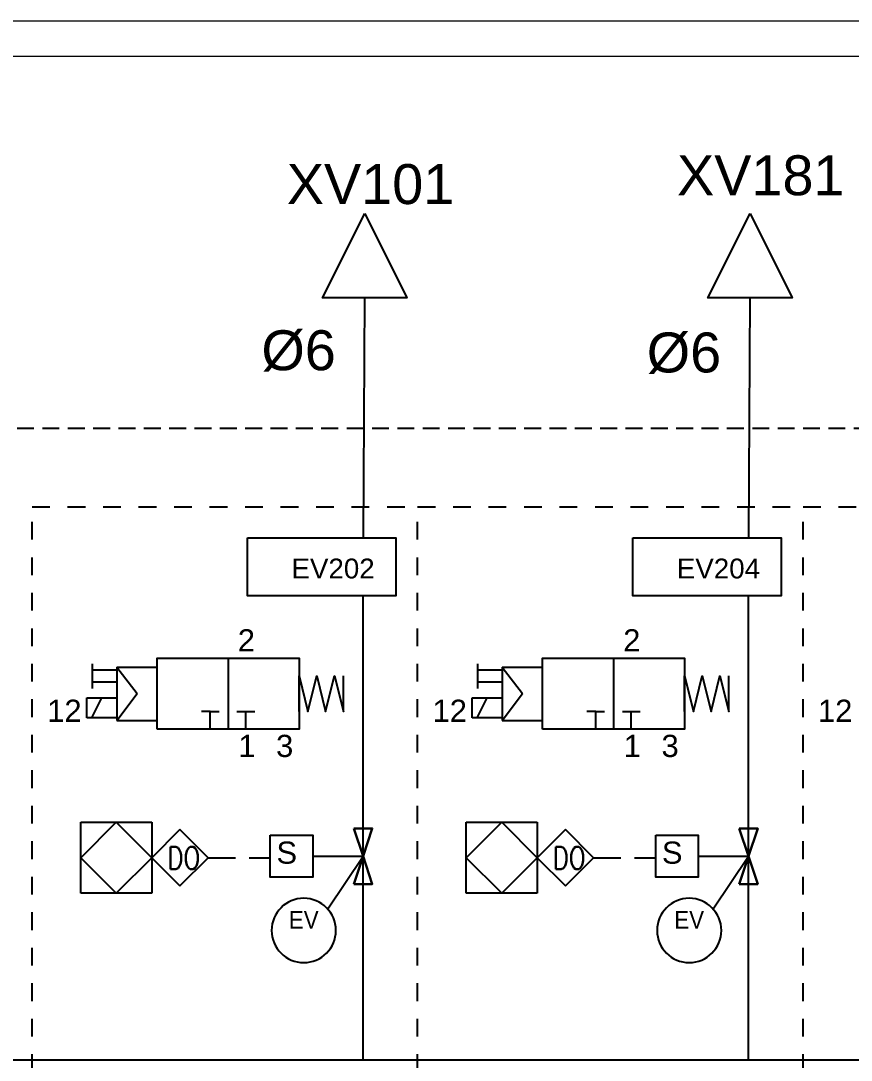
# Model space of a CAD drawing. Header units: millimetres. Extents: x 256 to 2599, y 626 to 1192.
# Drawn here: x 1922.4 to 2016, y 1042.8 to 1160 of the extents above; entities that cross this region are included whole.
import ezdxf
from ezdxf.enums import TextEntityAlignment as Align

# ---------------------------------------------------------------- set-up
doc = ezdxf.new("R2010")
doc.units = ezdxf.units.MM
for name, pattern in [('AM_ISO08W050', [18, 12, -1.5, 3, -1.5]), ('DASHEDTHIN0', [4, 2, -2]), ('HIDDEN', [9.525, 6.35, -3.175])]:
    doc.linetypes.add(name, pattern=pattern)
doc.layers.add('-Aria', color=7, linetype='Continuous', lineweight=30)
for name, color, linetype in [('10', 1, 'AM_ISO08W050'), ('Aria compressa', 140, 'Continuous'), ('Tag', 7, 'Continuous')]:
    doc.layers.add(name, color=color, linetype=linetype)
doc.styles.add('ARIAL_090', font='arial.ttf', dxfattribs={"width": 0.9})
doc.styles.add('PNP_LTYPE', font='txt.shx')
doc.styles.add('SIMPLEX', font='SIMPLEX', dxfattribs={"width": 0.8})
doc.styles.get("Standard").update_dxf_attribs({"font": 'arial.ttf'})
doc.linetypes.add('ISO-GENERAL', pattern='A,5,["/",PNP_LTYPE,S=1.5,R=0,X=0,Y=-0.75],-0.0001', length=5.0001)

# ---------------------------------------------------------------- blocks, each defined once
blk = doc.blocks.new('h3083')
for p, q in [((0, 8), (8, 8)), ((0, 0), (0, 8)), ((8, 8), (8, 0)), ((8, 0), (0, 0))]:
    blk.add_line(p, q)
blk = doc.blocks.new('*U28')
at = {"color": 0, "linetype": 'ByBlock', "lineweight": -2}
for start, end in [(0, 180), (180, 0)]:
    blk.add_arc((0, 0), 5, start, end, dxfattribs=at)
at = {"color": 0, "linetype": 'ByBlock', "lineweight": -2, "width": 0.9}
for tag, p in [('#(TargetObject.Type)', (0, 1.65)), ('#(TargetObject.LoopNumber)', (0, -1.65))]:
    blk.add_attdef(tag, text='', height=2.5, dxfattribs=at).set_placement(p, align=Align.MIDDLE_CENTER)
blk = doc.blocks.new('h3090')
for p, q in [((5.656854, 5.656854), (0, 0)), ((11.313708, 0), (5.656854, 5.656854)), ((0, 0), (5.656854, -5.656854)), ((5.656854, -5.656854), (11.313708, 0))]:
    blk.add_line(p, q)
blk = doc.blocks.new('do')
at = {"layer": 'Tag', "xscale": 0.5625, "yscale": 0.5625, "zscale": 0.5625}
blk.add_blockref('h3090', (1762.23, 791.36), dxfattribs=at)
blk.add_attdef('TEXT', (1763.61, 790.42), '', height=1.93)
blk = doc.blocks.new('h5010')
for p, q in [((-4, -2), (-4, 2)), ((0, 1), (-4, 1)), ((0, -1), (-4, -1))]:
    blk.add_line(p, q)
blk = doc.blocks.new('h5100')
for p, q in [((-6, -2), (-6, 2)), ((-6, 2), (0, 2)), ((-5, -2), (-3, 2)), ((0, -2), (-6, -2))]:
    blk.add_line(p, q)
blk = doc.blocks.new('h5081')
at = {"linetype": 'Continuous'}
blk.add_lwpolyline([(0, -2), (0, 2), (1, -2), (2, 2), (3, -2), (4, 2), (5, -2), (5, 2)], dxfattribs=at)
blk = doc.blocks.new('h7v32a')
for p, q in [((4, 2), (3, 2)), ((4, 0), (4, 2)), ((4, 2), (4, 2)), ((4, 2), (4, 2)), ((4, 2), (5, 2)), ((4, 2), (4, 2)), ((4, 2), (4, 2)), ((4, 0), (4, 2)), ((8, 2), (8, 2)), ((8, 0), (8, 2))]:
    blk.add_line(p, q)
at = {"linetype": 'Continuous'}
blk.add_line((7, 2), (9, 2), dxfattribs=at)
for points in [[(0, 8, 0, 1, 0), (0, 6, 0, 0, 0), (0, 0, 0, 0, 0)], [(12, 0, 0, 1, 0), (11.092019, 1.782013, 0, 0, 0), (8, 8, 0, 0, 0)]]:
    blk.add_lwpolyline(points, format="xyseb")
blk.add_lwpolyline([(-2, 0), (-2, 8), (14, 8), (14, 0)], close=True)
blk.add_lwpolyline([(6, 8), (6, 0)])

msp = doc.modelspace()

# ---------------------------------------------------------------- linework, layer by layer
at = {"layer": '-Aria'}
for points in [[(1959.94, 1068.95), (1962.02, 1068.95), (1960.98, 1065.81)], [(2003.37, 1068.95), (2005.46, 1068.95), (2004.42, 1065.81)], [(1959.94, 1062.67), (1962.02, 1062.67), (1960.98, 1065.81)], [(2003.37, 1062.67), (2005.46, 1062.67), (2004.42, 1065.81)]]:
    msp.add_lwpolyline(points, close=True, dxfattribs=at)
at = {"lineweight": 20}
for points in [[(1757.73, 625.96), (1757.73, 1159.96), (2598.73, 1159.96), (2598.73, 625.96)], [(1772.35, 629.96), (1772.35, 1155.96), (2594.73, 1155.96), (2594.73, 629.96)]]:
    msp.add_lwpolyline(points, close=True, dxfattribs=at)
for points in [[(1961.17, 1138.26), (1965.92, 1128.75), (1956.43, 1128.75)], [(2004.61, 1138.26), (2009.36, 1128.75), (1999.86, 1128.75)]]:
    msp.add_lwpolyline(points, close=True)
at = {"layer": '10', "color": 0, "linetype": 'HIDDEN', "ltscale": 0.3}
msp.add_lwpolyline([(1876.27, 977.63), (1876.27, 1114.05), (2585.72, 1114.05), (2585.72, 977.63)], close=True, dxfattribs=at)
at = {"layer": 'Aria compressa', "linetype": 'ISO-GENERAL'}
for p, q in [((1961.02, 1101.69), (1961.17, 1128.75)), ((2004.45, 1101.69), (2004.61, 1128.75)), ((1960.98, 1042.82), (1960.98, 1095.16)), ((2004.42, 1042.82), (2004.42, 1095.16)), ((2569.09, 1042.82), (1903.97, 1042.82))]:
    msp.add_line(p, q, dxfattribs=at)
at = {"layer": 'Tag', "linetype": 'DASHEDTHIN0'}
for p, q in [((1923.69, 981.49), (1923.69, 1105.17)), ((1923.69, 1105.17), (1967.13, 1105.17)), ((1967.13, 981.49), (1967.13, 1105.17)), ((1967.13, 1105.17), (2010.57, 1105.17)), ((2010.57, 981.49), (2010.57, 1105.17)), ((2010.57, 1105.17), (2054, 1105.17))]:
    msp.add_line(p, q, dxfattribs=at)
at = {"layer": 'Tag'}
for p, q in [((1933.24, 1087.13), (1937.77, 1087.13)), ((1933.24, 1087.13), (1935.51, 1084.13)), ((1933.24, 1087.13), (1933.24, 1081.12)), ((1976.68, 1087.13), (1981.21, 1087.13)), ((1976.68, 1087.13), (1978.94, 1084.13)), ((1976.68, 1087.13), (1976.68, 1081.12)), ((1933.24, 1081.12), (1935.51, 1084.13)), ((1976.68, 1081.12), (1978.94, 1084.13)), ((1933.24, 1081.12), (1937.77, 1081.12)), ((1976.68, 1081.12), (1981.21, 1081.12)), ((1929.17, 1065.64), (1933.17, 1069.64)), ((1933.17, 1069.64), (1937.17, 1065.64)), ((1972.61, 1065.64), (1976.61, 1069.64)), ((1976.61, 1069.64), (1980.61, 1065.64)), ((1933.17, 1061.64), (1929.17, 1065.64)), ((1937.17, 1065.64), (1933.17, 1061.64)), ((1943.53, 1065.64), (1946.61, 1065.64)), ((1948.15, 1065.64), (1950.53, 1065.64)), ((1955.33, 1065.81), (1960.98, 1065.81)), ((1957, 1059.87), (1960.98, 1065.81)), ((1976.61, 1061.64), (1972.61, 1065.64)), ((1980.61, 1065.64), (1976.61, 1061.64)), ((1986.97, 1065.64), (1990.05, 1065.64)), ((1991.59, 1065.64), (1993.97, 1065.64)), ((1998.76, 1065.81), (2004.42, 1065.81)), ((2000.43, 1059.87), (2004.42, 1065.81))]:
    msp.add_line(p, q, dxfattribs=at)
for points in [[(1947.95, 1101.69), (1964.66, 1101.69), (1964.66, 1095.16), (1947.95, 1095.16)], [(1991.38, 1101.69), (2008.1, 1101.69), (2008.1, 1095.16), (1991.38, 1095.16)], [(1950.53, 1068.19), (1955.33, 1068.19), (1955.33, 1063.43), (1950.53, 1063.43)], [(1993.97, 1068.19), (1998.76, 1068.19), (1998.76, 1063.43), (1993.97, 1063.43)]]:
    msp.add_lwpolyline(points, close=True, dxfattribs=at)

# ---------------------------------------------------------------- block references
for name, p in [('h7v32a', (1939.77, 1080.13)), ('h7v32a', (1983.21, 1080.13)), ('h5081', (1953.77, 1084.13)), ('h5081', (1997.21, 1084.13)), ('h3083', (1929.17, 1061.64)), ('h3083', (1972.61, 1061.64)), ('do', (174.94, 274.28)), ('do', (218.38, 274.28))]:
    msp.add_blockref(name, p, dxfattribs=at)
for name, p, xscale, yscale, zscale in [('h5010', (1933.24, 1086.1), 0.6910935187972441, 0.6910935187972441, 0.6910935187972441), ('h5010', (1976.68, 1086.1), 0.6910935187972441, 0.6910935187972441, 0.6910935187972441), ('h5100', (1933.24, 1082.53), 0.5644755883135238, 0.5644755883135238, 0.5644755883135238), ('h5100', (1976.68, 1082.53), 0.5644755883135238, 0.5644755883135238, 0.5644755883135238)]:
    msp.add_blockref(name, p, dxfattribs=dict(at, xscale=xscale, yscale=yscale, zscale=zscale))
ref = msp.add_blockref('*U28', (1954.3, 1057.44), dxfattribs=dict(at, xscale=0.7246990090098623, yscale=0.7246990090098623, zscale=0.7246990090098623))
ref.add_attrib('#(TargetObject.Type)', 'EV', dxfattribs={"layer": '0', "color": 0, "linetype": 'ByBlock', "lineweight": -2, "ltscale": 2, "height": 2, "style": 'ARIAL_090', "width": 0.9}).set_placement((1954.3, 1058.64), align=Align.MIDDLE)
ref = msp.add_blockref('*U28', (1997.74, 1057.44), dxfattribs=dict(at, xscale=0.7246990090098623, yscale=0.7246990090098623, zscale=0.7246990090098623))
ref.add_attrib('#(TargetObject.Type)', 'EV', dxfattribs={"layer": '0', "color": 0, "linetype": 'ByBlock', "lineweight": -2, "ltscale": 2, "height": 2, "style": 'ARIAL_090', "width": 0.9}).set_placement((1997.74, 1058.64), align=Align.MIDDLE)

# ---------------------------------------------------------------- texts
at = {"layer": 'Aria compressa', "char_height": 4.5, "attachment_point": 1}
for insert in [(1949.53, 1125.08), (1992.96, 1124.83)]:
    msp.add_mtext_dynamic_manual_height_columns('%%C6', width=7.3681, gutter_width=18.1, heights=[0], dxfattribs=dict(at, insert=insert))
at = {"layer": 'Tag', "attachment_point": 1}
for s, insert, char_height, width in [('\\pxqc;XV181', (1994.43, 1144.8), 4.5, 22.7523), ('\\pxqc;XV101', (1950.45, 1143.81), 4.5, 22.7523), ('\\pxqc;EV202', (1953.23, 1099.35), 2.2356, 8.7509), ('\\pxqc;EV204', (1996.66, 1099.35), 2.2356, 8.7509)]:
    msp.add_mtext(s, dxfattribs=dict(at, insert=insert, char_height=char_height, width=width))
at = {"layer": 'Tag', "char_height": 2.5, "attachment_point": 1}
for s, width, insert in [('2', 2.8337, (1946.86, 1091.39)), ('2', 2.8337, (1990.3, 1091.39)), ('12', 3.0385, (1925.38, 1083.45)), ('12', 3.0385, (1968.81, 1083.45)), ('12', 3.0385, (2012.25, 1083.45)), ('1', 3.0385, (1946.93, 1079.49)), ('3', 3.0385, (1951.18, 1079.49)), ('1', 3.0385, (1990.36, 1079.49)), ('3', 3.0385, (1994.62, 1079.49)), ('S', 3.584, (1951.22, 1067.46)), ('S', 3.584, (1994.66, 1067.46))]:
    msp.add_mtext_dynamic_manual_height_columns(s, width=width, gutter_width=12.5, heights=[0], dxfattribs=dict(at, insert=insert))
at = {"layer": 'Tag', "char_height": 2.5, "attachment_point": 1, "style": 'SIMPLEX'}
for insert in [(1938.94, 1066.86), (1982.38, 1066.86)]:
    msp.add_mtext_dynamic_manual_height_columns('DO', width=3.182, gutter_width=12.5, heights=[0], dxfattribs=dict(at, insert=insert))

doc.saveas('drawing.dxf')
